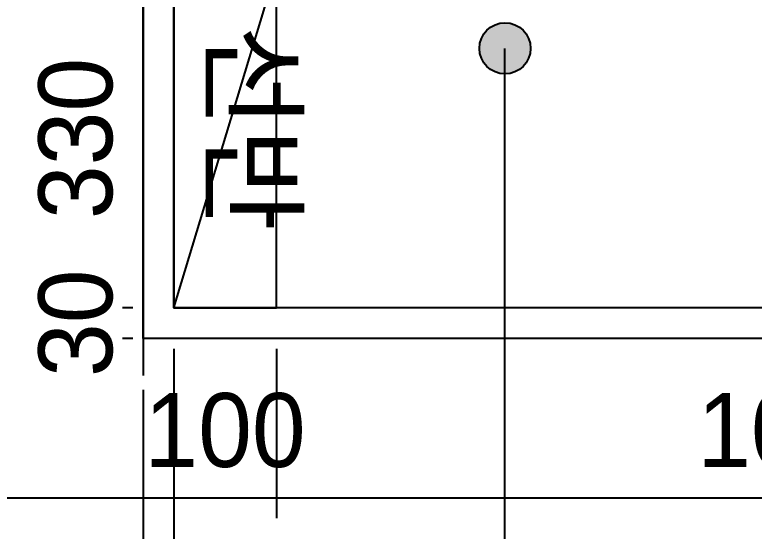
# Model space of a CAD drawing. Header units: millimetres. Extents: x 346859 to 753976, y -86090 to 5333.
# Drawn here: x 402013 to 402734, y -20262 to -19759 of the extents above; entities that cross this region are included whole.
import ezdxf

# ---------------------------------------------------------------- set-up
doc = ezdxf.new("R2010")
doc.units = ezdxf.units.MM
doc.header["$LTSCALE"] = 60
doc.linetypes.add('DASHEDX2', pattern=[1.5, 1, -0.5])
for name, color, linetype in [('0-ELC TEXT', 7, 'Continuous'), ('06-FUR', 6, 'Continuous'), ('07-DIM WAL', 5, 'Continuous'), ('2CONTINUOUS', 2, 'Continuous'), ('ac-wall-fin', 3, 'Continuous')]:
    doc.layers.add(name, color=color, linetype=linetype)
doc.styles.add('YOURNAME', font='HY울릉도M.TTF')
doc.styles.add('코레일둥고', font='Korail_Round_Gothic_Medium.ttf')
doc.dimstyles.new('40', dxfattribs={"dimscale": 40, "dimtxt": 1.8, "dimasz": 0.9, "dimexe": 0.5, "dimexo": 1, "dimgap": 0.7, "dimtad": 1, "dimdec": 0, "dimzin": 0, "dimdsep": 46, "dimtxsty": 'YOURNAME', "dimblk": 'NONE', "dimcen": 0, "dimclrd": 1, "dimclre": 1, "dimclrt": 7, "dimadec": 0, "dimazin": 0, "dimtfac": 1, "dimtdec": 0, "dimtix": 1, "dimtmove": 2, "dimatfit": 3, "dimldrblk": 'NONE', "dimfxl": 1, "dimtolj": 1, "dimtzin": 0, "dimarcsym": 0})

# ---------------------------------------------------------------- blocks, each defined once
blk = doc.blocks.new('VUSAUSEH')
at = {"layer": '2CONTINUOUS'}
for points in [[(403947.21, 36495.16), (403512.21, 36495.16), (403512.21, 38315.16), (403918.21, 38315.16), (403918.21, 38415.16), (403528.21, 38415.16), (403528.21, 38880.16), (403328.21, 38880.16), (403328.21, 37103.16), (402138.21, 37103.16), (402138.21, 38033.16), (401638.21, 38033.16), (401638.21, 39583.16), (403860.21, 39583.16), (403860.21, 39783.16), (401708.21, 39783.16), (401708.21, 43945.16)], [(401508.21, 44145.16), (401508.21, 36948.16), (403328.21, 36948.16), (403328.21, 36200.16), (403947.21, 36200.16), (403947.21, 36495.16)]]:
    blk.add_lwpolyline(points, dxfattribs=at)
blk = doc.blocks.new('*D222')
at = {"layer": '07-DIM WAL', "color": 1, "lineweight": -2, "transparency": 16777216}
for p, q in [((402128.21, -19714.44), (402118.21, -19714.44)), ((402138.21, -19714.44), (402138.21, -20044.44)), ((402128.21, -20044.44), (402118.21, -20044.44))]:
    blk.add_line(p, q, dxfattribs=at)
at = {"layer": 'Defpoints', "color": 0, "transparency": 16777216}
for p in [(402168.21, -19714.44), (402138.21, -20044.44), (402168.21, -20044.44)]:
    blk.add_point(p, dxfattribs=at)
at = {"layer": '07-DIM WAL', "color": 7, "transparency": 16777216, "insert": (402072.77, -19879.44), "char_height": 72, "attachment_point": 5, "rotation": 90, "style": 'YOURNAME'}
blk.add_mtext('\\A1;330', dxfattribs=at)
blk = doc.blocks.new('_None')
blk = doc.blocks.new('*D223')
at = {"layer": '07-DIM WAL', "color": 1, "lineweight": -2, "transparency": 16777216}
for p, q in [((402138.21, -20008.44), (402138.21, -20110.44)), ((402128.21, -20044.44), (402118.21, -20044.44)), ((402128.21, -20074.44), (402118.21, -20074.44))]:
    blk.add_line(p, q, dxfattribs=at)
at = {"layer": 'Defpoints', "color": 0, "transparency": 16777216}
for p in [(402168.21, -20044.44), (402138.21, -20074.44), (402168.21, -20074.44)]:
    blk.add_point(p, dxfattribs=at)
at = {"layer": '07-DIM WAL', "color": 7, "transparency": 16777216, "insert": (402072.77, -20059.44), "char_height": 72, "attachment_point": 5, "rotation": 90, "style": 'YOURNAME'}
blk.add_mtext('\\A1;30', dxfattribs=at)
blk = doc.blocks.new('*D224')
at = {"layer": '07-DIM WAL', "color": 1, "lineweight": -2, "transparency": 16777216}
for p, q in [((402168.21, -20084.44), (402168.21, -20249.44)), ((402268.21, -20084.44), (402268.21, -20249.44)), ((402132.21, -20229.44), (402304.21, -20229.44))]:
    blk.add_line(p, q, dxfattribs=at)
at = {"layer": 'Defpoints', "color": 0, "transparency": 16777216}
for p in [(402168.21, -20044.44), (402268.21, -20044.44), (402268.21, -20229.44)]:
    blk.add_point(p, dxfattribs=at)
at = {"layer": '07-DIM WAL', "color": 7, "transparency": 16777216, "insert": (402218.21, -20164), "char_height": 72, "attachment_point": 5, "style": 'YOURNAME'}
blk.add_mtext('\\A1;100', dxfattribs=at)
blk = doc.blocks.new('*D225')
at = {"layer": '07-DIM WAL', "color": 1, "lineweight": -2, "transparency": 16777216}
for p, q in [((402138.21, -20124.44), (402138.21, -20395.43)), ((402168.21, -20124.44), (402168.21, -20395.43)), ((402204.21, -20375.43), (402102.21, -20375.43))]:
    blk.add_line(p, q, dxfattribs=at)
at = {"layer": 'Defpoints', "color": 0, "transparency": 16777216}
for p in [(402138.21, -20084.44), (402168.21, -20084.44), (402138.21, -20375.43)]:
    blk.add_point(p, dxfattribs=at)
at = {"layer": '07-DIM WAL', "color": 7, "transparency": 16777216, "insert": (402153.21, -20309.99), "char_height": 72, "attachment_point": 5, "style": 'YOURNAME'}
blk.add_mtext('\\A1;30', dxfattribs=at)
blk = doc.blocks.new('*D226')
at = {"layer": '07-DIM WAL', "color": 1, "lineweight": -2, "transparency": 16777216}
for p, q in [((402268.21, -20084.44), (402268.21, -20249.44)), ((403298.21, -20084.44), (403298.21, -20249.44)), ((402268.21, -20229.44), (403298.21, -20229.44))]:
    blk.add_line(p, q, dxfattribs=at)
at = {"layer": 'Defpoints', "color": 0, "transparency": 16777216}
for p in [(402268.21, -20044.44), (403298.21, -20044.44), (403298.21, -20229.44)]:
    blk.add_point(p, dxfattribs=at)
at = {"layer": '07-DIM WAL', "color": 7, "transparency": 16777216, "insert": (402783.21, -20164), "char_height": 72, "attachment_point": 5, "style": 'YOURNAME'}
blk.add_mtext('\\A1;1030', dxfattribs=at)

msp = doc.modelspace()

# ---------------------------------------------------------------- hatches: boundary and pattern name
at = {"layer": '0-ELC TEXT'}
h = msp.add_hatch(color=256, dxfattribs=at)
h.dxf.hatch_style = 1
edge = h.paths.add_edge_path()
edge.add_arc((402491.07, -19791.63), 25, 180, 540)
h = msp.add_hatch(color=256, dxfattribs=at)
h.dxf.hatch_style = 1
edge = h.paths.add_edge_path()
edge.add_arc((402491.07, -19791.63), 25, 180, 540)

# ---------------------------------------------------------------- linework, layer by layer
msp.add_line((402491.07, -21049.34), (402491.07, -19791.63), dxfattribs=at)
msp.add_circle((402491.07, -19791.63), 25, dxfattribs=at)
msp.add_circle((402491.07, -19791.63), 25, dxfattribs=at)
at = {"layer": '06-FUR'}
msp.add_line((402168.21, -20044.44), (402268.21, -19714.44), dxfattribs=at)
msp.add_lwpolyline([(402268.21, -19714.44), (402168.21, -19714.44), (402168.21, -20044.44), (402268.21, -20044.44)], close=True, dxfattribs=at)
at = {"layer": 'ac-wall-fin', "color": 4}
msp.add_lwpolyline([(403298.21, -18297.44), (403298.21, -20044.44), (402168.21, -20044.44), (402168.21, -19114.44), (401668.21, -19114.44), (401668.21, -17624.44), (403328.21, -17624.44)], dxfattribs=at)

# ---------------------------------------------------------------- block references
msp.add_blockref('VUSAUSEH', (0, -57177.6))

# ---------------------------------------------------------------- texts
at = {"layer": '0-ELC TEXT', "color": 7, "linetype": 'DASHEDX2', "style": '코레일둥고'}
msp.add_text('선반', height=80, rotation=270, dxfattribs=at).set_placement((402205.46, -19769.15))

# ---------------------------------------------------------------- dimensions: what is measured, and where the dimension line sits
at = {"layer": '07-DIM WAL'}
for base, p1, p2, picture, middle in [((402138.21, -20044.44), (402168.21, -19714.44), (402168.21, -20044.44), '*D222', (402072.77, -19879.44)), ((402138.21, -20074.44), (402168.21, -20044.44), (402168.21, -20074.44), '*D223', (402072.77, -20059.44))]:
    dim = msp.add_linear_dim(base=base, p1=p1, p2=p2, angle=90, dimstyle='40', dxfattribs=at)
    dim.commit()
    dim.dimension.update_dxf_attribs({"geometry": picture, "text_midpoint": middle})
for base, p1, p2, picture, middle in [((402268.21, -20229.44), (402168.21, -20044.44), (402268.21, -20044.44), '*D224', (402218.21, -20164)), ((403298.21, -20229.44), (402268.21, -20044.44), (403298.21, -20044.44), '*D226', (402783.21, -20164)), ((402138.21, -20375.43), (402168.21, -20084.44), (402138.21, -20084.44), '*D225', (402153.21, -20309.99))]:
    dim = msp.add_linear_dim(base=base, p1=p1, p2=p2, dimstyle='40', dxfattribs=at)
    dim.commit()
    dim.dimension.update_dxf_attribs({"geometry": picture, "text_midpoint": middle})

doc.saveas('drawing.dxf')
